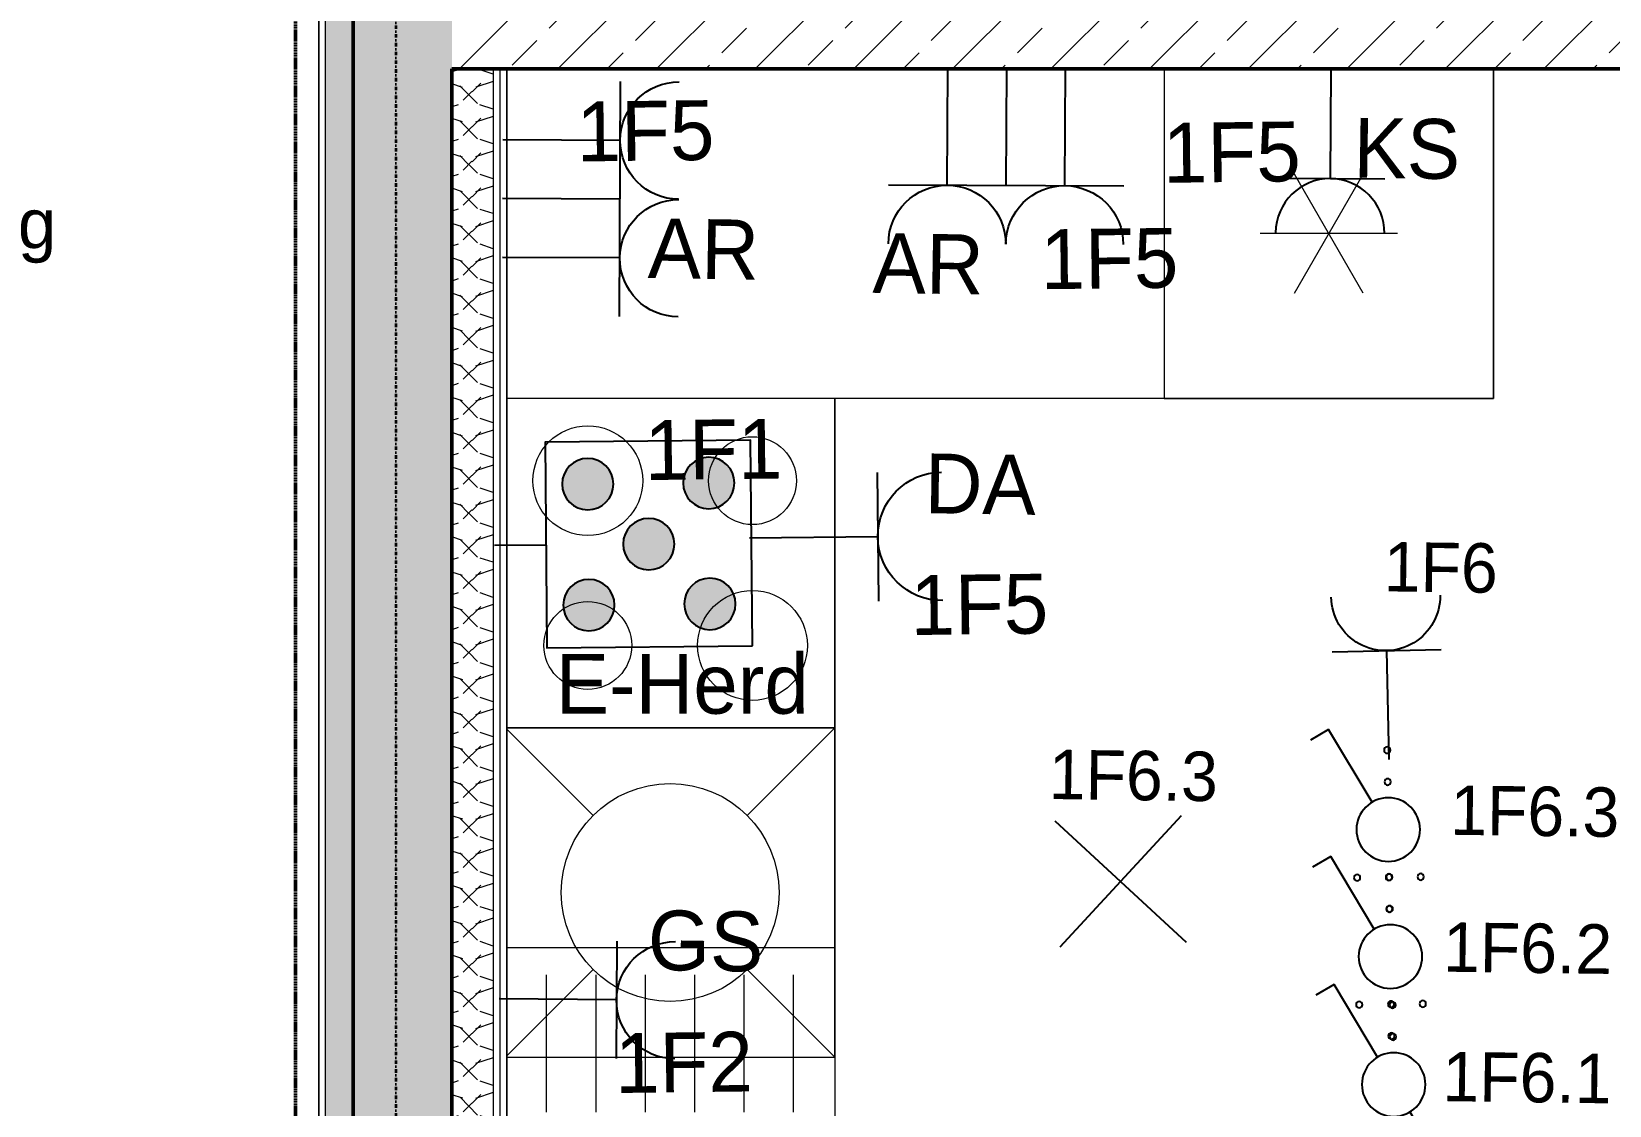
# Model space of a CAD drawing. Header units: metres. Extents: x -17679 to 22565, y -12299 to 33430.
# Drawn here: x 3929 to 6803, y 4437 to 6393 of the extents above; entities that cross this region are included whole.
import ezdxf
from ezdxf.enums import TextEntityAlignment as Align

# ---------------------------------------------------------------- set-up
doc = ezdxf.new("R2010")
doc.units = ezdxf.units.M
doc.linetypes.add('Strich Punkt Mittel', pattern=[0.015875, 0.00635, -0.0047625, 0, -0.0047625])
doc.linetypes.add('Verdeckt', pattern=[0.003, 0.002, -0.001])
doc.layers.get('0').update_dxf_attribs({"color": 252})
for name, color, linetype, lineweight in [('A_Brandabschnitte', 30, 'Verdeckt', 50), ('A_Decken', 8, 'Continuous', 13), ('A_Moebel', 6, 'Continuous', 13), ('A_Raeume_', 7, 'Continuous', 5), ('A_Raeume_Beschriftung_', 7, 'Continuous', 9), ('A_Raster_', 1, 'Continuous', 9), ('A_Sanitaer', 3, 'Continuous', 13), ('A_Waende', 7, 'Continuous', 13)]:
    doc.layers.add(name, color=color, linetype=linetype, lineweight=lineweight)
doc.layers.add('E_Steckdose+Schalter', color=150, linetype='Continuous', true_color=0x0b6cf4)
doc.layers.add('ET_LEGENDE - Wohnung$0$800_KO_HI____L', color=130, linetype='Continuous')
doc.styles.add('Arial_2', font='arial.ttf', dxfattribs={"height": 0.09})
doc.styles.add('ET_LEGENDE - Wohnung$0$ROMANS', font='romans.shx', dxfattribs={"width": 0.6})
pattern_1 = [(45, (0, 0), (-0.0898025612106916, 0.0898025612106916), []), (45, (0.0898, 0), (-0.0898025612106916, 0.0898025612106916), [0.0635, -0.03175])]

# ---------------------------------------------------------------- blocks, each defined once
blk = doc.blocks.new('*U553')
for p, q in [((62.49999999999998, 0), (-62.50000000000003, 0)), ((-1.42e-14, 0), (-1.42e-14, -124.9999999999857))]:
    blk.add_line(p, q)
blk.add_arc((-1.42e-14, 62.5), 62.49999999999545, 180, 0)
at = {"style": 'ET_LEGENDE - Wohnung$0$ROMANS', "width": 0.8, "flags": 1}
for tag, p in [('RAUMBUCHNUMMER', (-1.42e-14, -424.9999999999857)), ('ANLAGE', (-7.11e-14, -595.4472819843263)), ('TEILANLAGE_NR', (-7.11e-14, -755.4537253861862)), ('KOMPONENTE', (-7.11e-14, -901.3415913071971)), ('KOMPONENTE_NR', (-7.11e-14, -1063.289201699502)), ('BEZEICHNUNG', (-7.11e-14, -1205.595275481798)), ('TYP', (-1.42e-14, -1346.747756559581)), ('HERSTELLER', (-7.11e-14, -1514.075453492046)), ('MODEL', (-1.42e-14, -1677.25564314158)), ('LEISTUNG_MAX', (-5.258e-13, -1851.504109420363)), ('SPEZIFISCH_1', (-5.258e-13, -2012.846368334653)), ('SPEZIFISCH_2', (-5.258e-13, -2200.001041977929)), ('SPEZIFISCH_3', (-5.258e-13, -2374.249508256711)), ('SPEZIFISCH_4', (-5.258e-13, -2548.497974535494)), ('SPEZIFISCH_5', (-5.258e-13, -2722.746440814277)), ('GEWERKE_CODE', (-5.258e-13, -2896.994907093059)), ('LV_POS', (-5.258e-13, -3071.243373371843)), ('ZAEHLER', (-5.258e-13, -3245.491839650626)), ('PLATZHALTER_1', (-5.258e-13, -3419.740305929408)), ('PLATZHALTER_2', (-5.258e-13, -3593.988772208192)), ('PLATZHALTER_3', (-5.258e-13, -3768.237238486975)), ('JOBLISTE_VDMA', (-5.258e-13, -3942.485704765757)), ('ET_SPEZIFISCH_1', (-5.542e-13, -4116.73417104454)), ('ET_SPEZIFISCH_2', (-5.542e-13, -4290.982637323323)), ('ET_SPEZIFISCH_3', (-5.542e-13, -4465.231103602105)), ('ET_SPEZIFISCH_4', (-5.542e-13, -4639.479569880888)), ('ET_SPEZIFISCH_5', (-5.542e-13, -4813.728036159671)), ('ET_SPEZIFISCH_6', (-5.542e-13, -4987.976502438454)), ('ET_SPEZIFISCH_7', (-5.542e-13, -5162.224968717237))]:
    blk.add_attdef(tag, text='', height=100, dxfattribs=at).set_placement(p, align=Align.MIDDLE)
blk = doc.blocks.new('*U552')
for p, q in [((-125.2605419271887, 0), (125.2605419271887, 0)), ((-2.13e-14, 0), (-2.13e-14, -124.9999999999857))]:
    blk.add_line(p, q)
for centre in [(-62.76054192719332, 62.63027096359436), (62.49999999999542, 62.5)]:
    blk.add_arc(centre, 62.49999999999545, 180, 0)
at = {"layer": 'ET_LEGENDE - Wohnung$0$800_KO_HI____L'}
for p, q in [((-62.76054192719332, 0.1302709635989103), (-62.76054192719332, -124.8697290363868)), ((62.49999999999541, 4.5546e-12), (62.49999999999541, -124.9999999999812))]:
    blk.add_line(p, q, dxfattribs=at)
at = {"style": 'ET_LEGENDE - Wohnung$0$ROMANS', "width": 0.8, "flags": 1}
for tag, p in [('RAUMBUCHNUMMER', (-1.42e-14, -424.9999999999857)), ('ANLAGE', (-7.11e-14, -595.4472819843263)), ('TEILANLAGE_NR', (-7.11e-14, -755.4537253861862)), ('KOMPONENTE', (-7.11e-14, -901.3415913071971)), ('KOMPONENTE_NR', (-7.11e-14, -1063.289201699502)), ('BEZEICHNUNG', (-7.11e-14, -1205.595275481798)), ('TYP', (-1.42e-14, -1346.747756559581)), ('HERSTELLER', (-7.11e-14, -1514.075453492046)), ('MODEL', (-1.42e-14, -1677.25564314158)), ('LEISTUNG_MAX', (-5.258e-13, -1851.504109420363)), ('SPEZIFISCH_1', (-5.258e-13, -2012.846368334653)), ('SPEZIFISCH_2', (-5.258e-13, -2200.001041977929)), ('SPEZIFISCH_3', (-5.258e-13, -2374.249508256711)), ('SPEZIFISCH_4', (-5.258e-13, -2548.497974535494)), ('SPEZIFISCH_5', (-5.258e-13, -2722.746440814277)), ('GEWERKE_CODE', (-5.258e-13, -2896.994907093059)), ('LV_POS', (-5.258e-13, -3071.243373371843)), ('ZAEHLER', (-5.258e-13, -3245.491839650626)), ('PLATZHALTER_1', (-5.258e-13, -3419.740305929408)), ('PLATZHALTER_2', (-5.258e-13, -3593.988772208192)), ('PLATZHALTER_3', (-5.258e-13, -3768.237238486975)), ('JOBLISTE_VDMA', (-5.258e-13, -3942.485704765757))]:
    blk.add_attdef(tag, text='', height=100, dxfattribs=at).set_placement(p, align=Align.MIDDLE)
blk = doc.blocks.new('*U542')
h = blk.add_hatch(color=256)
edge = h.paths.add_edge_path()
edge.add_arc((-58.83883476483184, 58.83883476483185), 25, 0, 360)
h = blk.add_hatch(color=256)
edge = h.paths.add_edge_path()
edge.add_arc((58.83883476483187, 58.83883476483182), 25, 0, 360)
h = blk.add_hatch(color=256)
edge = h.paths.add_edge_path()
edge.add_arc((0, 0), 25, 0, 360)
h = blk.add_hatch(color=256)
edge = h.paths.add_edge_path()
edge.add_arc((-58.83883476483186, -58.83883476483184), 25, 0, 360)
h = blk.add_hatch(color=256)
edge = h.paths.add_edge_path()
edge.add_arc((58.83883476483182, -58.83883476483187), 25, 0, 360)
blk.add_line((0, -100), (0, -150))
blk.add_lwpolyline([(-100, 100), (100, 100), (100, -100), (-100, -100)], close=True)
for centre in [(-58.83883476483184, 58.83883476483185), (58.83883476483187, 58.83883476483182), (58.83883476483187, 58.83883476483182), (0, 0), (0, 0), (-58.83883476483186, -58.83883476483183), (-58.83883476483186, -58.83883476483184), (58.83883476483183, -58.83883476483186), (58.83883476483182, -58.83883476483187)]:
    blk.add_circle(centre, 25)
at = {"style": 'ET_LEGENDE - Wohnung$0$ROMANS', "width": 0.6, "flags": 1}
for tag, p in [('RAUMBUCHNUMMER', (0, -400)), ('ANLAGE', (0, -550))]:
    blk.add_attdef(tag, text='', height=100, dxfattribs=at).set_placement(p, align=Align.MIDDLE)
for tag, p in [('TEILANLAGE_NR', (0, -700)), ('KOMPONENTE', (0, -850)), ('KOMPONENTE_NR', (0, -1000)), ('BEZEICHNUNG', (0, -1150)), ('TYP', (0, -1300)), ('HERSTELLER', (0, -1450)), ('MODEL', (0, -1600)), ('LEISTUNG_MAX', (0, -1750)), ('SPEZIFISCH_1', (0, -1900)), ('SPEZIFISCH_2', (0, -2050)), ('SPEZIFISCH_3', (-9.095e-13, -2200)), ('SPEZIFISCH_4', (0, -2350)), ('SPEZIFISCH_5', (0, -2500)), ('GEWERKE_CODE', (0, -2650)), ('LV_POS', (0, -2800)), ('ZAEHLER', (0, -2950)), ('PLATZHALTER_1', (0, -3100)), ('PLATZHALTER_2', (-9.095e-13, -3250)), ('PLATZHALTER_3', (-9.095e-13, -3400)), ('JOBLISTE_VDMA', (0, -3550)), ('ET_SPEZIFISCH_1', (0, -3700)), ('ET_SPEZIFISCH_2', (0, -3850)), ('ET_SPEZIFISCH_3', (0, -4000)), ('ET_SPEZIFISCH_4', (0, -4149.999999999999)), ('ET_SPEZIFISCH_5', (0, -4299.999999999999)), ('ET_SPEZIFISCH_6', (0, -4449.999999999999)), ('ET_SPEZIFISCH_7', (0, -4599.999999999999))]:
    blk.add_attdef(tag, text='', height=100, dxfattribs=at).set_placement(p, align=Align.MIDDLE_CENTER)
blk = doc.blocks.new('*U543')
for p, q in [((-70.71067811865481, -70.71067811865473), (70.71067811865473, 70.71067811865474)), ((70.7106781186547, -70.71067811865474), (-70.71067811865478, 70.71067811865477))]:
    blk.add_line(p, q)
at = {"style": 'ET_LEGENDE - Wohnung$0$ROMANS', "width": 0.6, "flags": 1}
for tag, p in [('RAUMBUCHNUMMER', (0, -400)), ('ANLAGE', (0, -550))]:
    blk.add_attdef(tag, text='', height=100, dxfattribs=at).set_placement(p, align=Align.MIDDLE)
for tag, p in [('TEILANLAGE_NR', (0, -700)), ('KOMPONENTE', (0, -850)), ('KOMPONENTE_NR', (0, -1000)), ('BEZEICHNUNG', (0, -1150)), ('TYP', (0, -1300)), ('HERSTELLER', (0, -1450)), ('MODEL', (0, -1600)), ('LEISTUNG_MAX', (0, -1750)), ('SPEZIFISCH_1', (0, -1900)), ('SPEZIFISCH_2', (0, -2050)), ('SPEZIFISCH_3', (-9.095e-13, -2200)), ('SPEZIFISCH_4', (0, -2350)), ('SPEZIFISCH_5', (0, -2500)), ('GEWERKE_CODE', (0, -2650)), ('LV_POS', (0, -2800)), ('ZAEHLER', (0, -2950)), ('PLATZHALTER_1', (0, -3100)), ('PLATZHALTER_2', (-9.095e-13, -3250)), ('PLATZHALTER_3', (-9.095e-13, -3400)), ('JOBLISTE_VDMA', (0, -3550)), ('ET_SPEZIFISCH_1', (0, -3700)), ('ET_SPEZIFISCH_2', (0, -3850)), ('ET_SPEZIFISCH_3', (0, -4000)), ('ET_SPEZIFISCH_4', (0, -4149.999999999999)), ('ET_SPEZIFISCH_5', (0, -4299.999999999999)), ('ET_SPEZIFISCH_6', (0, -4449.999999999999)), ('ET_SPEZIFISCH_7', (0, -4599.999999999999))]:
    blk.add_attdef(tag, text='', height=100, dxfattribs=at).set_placement(p, align=Align.MIDDLE_CENTER)
blk = doc.blocks.new('*U533')
for p, q in [((25, 43.30127018922939), (91.66666666666666, 158.7713240271434)), ((91.66666666666666, 158.7713240271434), (120.5341801261374, 142.1046573604767)), ((-24.9999999999984, -43.30127018922826), (-91.66666666666518, -158.7713240271437)), ((-91.66666666666518, -158.7713240271437), (-120.5341801261546, -142.1046573604769))]:
    blk.add_line(p, q)
blk.add_circle((0, 0), 50)
at = {"layer": 'ET_LEGENDE - Wohnung$0$800_KO_HI____L'}
for centre in [(0, 125), (0, 74.99999999999997), (-50, -75), (0, -75), (50, -75), (0, -125)]:
    blk.add_circle(centre, 5, dxfattribs=at)
at = {"style": 'ET_LEGENDE - Wohnung$0$ROMANS', "width": 0.6, "flags": 1}
for tag, p in [('RAUMBUCHNUMMER', (-0.248237514286302, -465.740553349995)), ('ANLAGE', (-0.248237514286302, -615.740553349995))]:
    blk.add_attdef(tag, text='', height=100, dxfattribs=at).set_placement(p, align=Align.MIDDLE)
for tag, p in [('TEILANLAGE_NR', (-0.248237514286302, -765.740553349995)), ('KOMPONENTE', (-0.248237514286302, -915.740553349995)), ('KOMPONENTE_NR', (-0.248237514286302, -1065.740553349995)), ('BEZEICHNUNG', (-0.248237514286302, -1215.740553349995)), ('TYP', (-0.248237514286302, -1365.740553349995)), ('HERSTELLER', (-0.248237514286302, -1515.740553349995)), ('MODEL', (-0.248237514286302, -1665.740553349995)), ('LEISTUNG_MAX', (-0.248237514286302, -1815.740553349995)), ('SPEZIFISCH_1', (-0.248237514286302, -1965.740553349995)), ('SPEZIFISCH_2', (-0.248237514286302, -2115.740553349995)), ('SPEZIFISCH_3', (-0.2482375142872115, -2265.740553349995)), ('SPEZIFISCH_4', (-0.248237514286302, -2415.740553349995)), ('SPEZIFISCH_5', (-0.248237514286302, -2565.740553349995)), ('GEWERKE_CODE', (-0.248237514286302, -2715.740553349995)), ('LV_POS', (-0.248237514286302, -2865.740553349995)), ('ZAEHLER', (-0.248237514286302, -3015.740553349995)), ('PLATZHALTER_1', (-0.248237514286302, -3165.740553349995)), ('PLATZHALTER_2', (-0.2482375142872115, -3315.740553349995)), ('PLATZHALTER_3', (-0.2482375142872115, -3465.740553349995)), ('JOBLISTE_VDMA', (-0.248237514286302, -3615.740553349996)), ('ET_SPEZIFISCH_1', (-0.248237514286302, -3765.740553349996)), ('ET_SPEZIFISCH_2', (-0.248237514286302, -3915.740553349996)), ('ET_SPEZIFISCH_3', (-0.248237514286302, -4065.740553349995)), ('ET_SPEZIFISCH_4', (-0.248237514286302, -4215.740553349995)), ('ET_SPEZIFISCH_5', (-0.248237514286302, -4365.740553349995)), ('ET_SPEZIFISCH_6', (-0.248237514286302, -4515.740553349995)), ('ET_SPEZIFISCH_7', (-0.248237514286302, -4665.740553349995))]:
    blk.add_attdef(tag, text='', height=100, dxfattribs=at).set_placement(p, align=Align.MIDDLE_CENTER)
blk = doc.blocks.new('*U534')
for p, q in [((25, 43.30127018922939), (91.66666666666666, 158.7713240271434)), ((91.66666666666666, 158.7713240271434), (120.5341801261374, 142.1046573604767))]:
    blk.add_line(p, q)
blk.add_circle((0, 0), 50)
at = {"layer": 'ET_LEGENDE - Wohnung$0$800_KO_HI____L'}
for centre in [(0, 125), (0, 74.99999999999997), (-50, -75), (0, -75), (50, -75), (0, -125)]:
    blk.add_circle(centre, 5, dxfattribs=at)
at = {"style": 'ET_LEGENDE - Wohnung$0$ROMANS', "width": 0.6, "flags": 1}
for tag, p in [('RAUMBUCHNUMMER', (-0.248237514286302, -465.740553349995)), ('ANLAGE', (-0.248237514286302, -615.740553349995))]:
    blk.add_attdef(tag, text='', height=100, dxfattribs=at).set_placement(p, align=Align.MIDDLE)
for tag, p in [('TEILANLAGE_NR', (-0.248237514286302, -765.740553349995)), ('KOMPONENTE', (-0.248237514286302, -915.740553349995)), ('KOMPONENTE_NR', (-0.248237514286302, -1065.740553349995)), ('BEZEICHNUNG', (-0.248237514286302, -1215.740553349995)), ('TYP', (-0.248237514286302, -1365.740553349995)), ('HERSTELLER', (-0.248237514286302, -1515.740553349995)), ('MODEL', (-0.248237514286302, -1665.740553349995)), ('LEISTUNG_MAX', (-0.248237514286302, -1815.740553349995)), ('SPEZIFISCH_1', (-0.248237514286302, -1965.740553349995)), ('SPEZIFISCH_2', (-0.248237514286302, -2115.740553349995)), ('SPEZIFISCH_3', (-0.2482375142872115, -2265.740553349995)), ('SPEZIFISCH_4', (-0.248237514286302, -2415.740553349995)), ('SPEZIFISCH_5', (-0.248237514286302, -2565.740553349995)), ('GEWERKE_CODE', (-0.248237514286302, -2715.740553349995)), ('LV_POS', (-0.248237514286302, -2865.740553349995)), ('ZAEHLER', (-0.248237514286302, -3015.740553349995)), ('PLATZHALTER_1', (-0.248237514286302, -3165.740553349995)), ('PLATZHALTER_2', (-0.2482375142872115, -3315.740553349995)), ('PLATZHALTER_3', (-0.2482375142872115, -3465.740553349995)), ('JOBLISTE_VDMA', (-0.248237514286302, -3615.740553349996)), ('ET_SPEZIFISCH_1', (-0.248237514286302, -3765.740553349996)), ('ET_SPEZIFISCH_2', (-0.248237514286302, -3915.740553349996)), ('ET_SPEZIFISCH_3', (-0.248237514286302, -4065.740553349995)), ('ET_SPEZIFISCH_4', (-0.248237514286302, -4215.740553349995)), ('ET_SPEZIFISCH_5', (-0.248237514286302, -4365.740553349995)), ('ET_SPEZIFISCH_6', (-0.248237514286302, -4515.740553349995)), ('ET_SPEZIFISCH_7', (-0.248237514286302, -4665.740553349995))]:
    blk.add_attdef(tag, text='', height=100, dxfattribs=at).set_placement(p, align=Align.MIDDLE_CENTER)
blk = doc.blocks.new('Sani_Kueche_Zeile - Tiefe_600-7783297-263_PP_03DG_BT2')
at = {"layer": 'A_Sanitaer'}
for p, q in [((-1.20046229508197, 0.5746000000000073), (-0.6004622950819396, 0.5746000000000074)), ((-1.20046229508197, -0.0228999999834089), (-1.20046229508197, 0.5746000000000073)), ((-0.6004622950819396, 0.5746000000000074), (-0.2004622950819836, 0.5746000000000074)), ((-0.2004622950819836, 0.5746000000000074), (0.5995377049180299, 0.5746000000000074)), ((0.5995377049180299, 0.5746000000000074), (0.5995377049180299, 0.0696389376711251))]:
    blk.add_line(p, q, dxfattribs=at)
blk = doc.blocks.new('Sani_Kueche_Zeile - Tiefe_600-V20-263_PP_03DG_BT2')
at = {"layer": 'A_Sanitaer'}
for p, q in [((-1.20046229508197, 0.5746000000000073), (-0.6004622950819735, 0.5746000000000074)), ((-1.20046229508197, -0.0253989467938993), (-1.20046229508197, 0.5746000000000073)), ((-0.6004622950819735, 0.5746000000000074), (-0.0004622950819758, 0.5746000000000074)), ((-0.0004622950819758, 0.5746000000000074), (0.5970377049013585, 0.5746000000000074))]:
    blk.add_line(p, q, dxfattribs=at)
blk = doc.blocks.new('MSys_Kueche_Kuehlschrank - 600-V47-263_PP_03DG_BT2')
at = {"layer": 'A_Moebel'}
for p, q in [((-0.6004622950819735, 0.0253999999999992), (-1.200462295081974, 0.0253999999999993)), ((-1.200462295081974, 0.0253999999999993), (-1.200462295081974, -0.5745989467939085)), ((-0.600462295081973, 0.0253999999999727), (-1.200462295081973, 0.0253999999999745)), ((-1.200462295081973, 0.0253999999999745), (-1.200462295081973, -0.5745989467939095)), ((-0.6004622950819735, -0.5745989467939041), (-0.6004622950819735, 0.0253999999999991)), ((-0.6004622950819732, -0.5745989467939073), (-0.600462295081973, 0.0253999999999727)), ((-0.8379622950819937, -0.1663468245269239), (-0.9629622950819754, -0.3828531754730921)), ((-0.9629622950820113, -0.166346824526948), (-0.8379622950819431, -0.3828531754730922)), ((-1.025462295081985, -0.2746000000000271), (-0.7754622950819852, -0.274600000000027))]:
    blk.add_line(p, q, dxfattribs=at)
blk = doc.blocks.new('MSys_Kueche_Herd - 600-5680281-263_PP_03DG_BT2')
at = {"layer": 'A_Moebel'}
for p, q in [((-1.200462295081972, 0.0228999999843288), (-1.200462295081972, -0.5746000000000036)), ((-1.200462295081973, 0.0228999999843282), (-1.200462295081973, -0.5746000000000077)), ((-0.600462295081973, -0.5746000000000083), (-0.600462295081973, 0.0228999999843183)), ((-0.6004622950819732, -0.5746000000000057), (-0.600462295081973, 0.0228999999843176)), ((-1.200462295081973, -0.5746000000000084), (-0.600462295081973, -0.5746000000000083)), ((-1.200462295081973, -0.5746000000000058), (-0.6004622950819732, -0.5746000000000057))]:
    blk.add_line(p, q, dxfattribs=at)
for centre, radius in [((-0.7504622950819732, -0.1246000000000295), 0.1), ((-1.05046229508197, -0.1246000000000275), 0.08), ((-1.050462295081972, -0.4246000000000317), 0.1000000000000002), ((-0.7504622950819752, -0.4246000000000336), 0.0800000000000002)]:
    blk.add_circle(centre, radius, dxfattribs=at)
blk = doc.blocks.new('MSys_Kueche_Spuele - 80cm-5682282-263_PP_03DG_BT2')
at = {"layer": 'A_Moebel'}
for p, q in [((-1.200462295081973, 0.5746000000000093), (-0.4004622950819729, 0.5746000000000093)), ((-1.200462295081973, -0.0228999999843575), (-1.200462295081973, 0.5746000000000036)), ((-1.200462295081973, -0.0228999999843589), (-1.200462295081973, 0.5746000000000138)), ((-0.900462295081965, 0.4995999999999915), (-1.150462295081959, 0.4995999999999913)), ((-0.850462295081965, 0.4995999999999914), (-0.4504622950819748, 0.4995999999999914)), ((-0.850462295081965, 0.0496000000000098), (-0.850462295081965, 0.4995999999999914)), ((-0.4504622950819748, 0.4995999999999914), (-0.4504622950819748, 0.0496000000000098)), ((-0.900462295081965, 0.4095999999999912), (-1.150462295081961, 0.4095999999999911)), ((-0.900462295081965, 0.3195999999999914), (-1.150462295081962, 0.3195999999999914)), ((-0.900462295081965, 0.2295999999999914), (-1.150462295081963, 0.2295999999999914)), ((-0.900462295081965, 0.1395999999999913), (-1.150462295081964, 0.1395999999999913)), ((-0.900462295081965, 0.0496000000000187), (-1.150462295081965, 0.0496000000000186)), ((-0.4504622950819748, 0.0496000000000098), (-0.850462295081965, 0.0496000000000098))]:
    blk.add_line(p, q, dxfattribs=at)
blk.add_circle((-0.65046229508197, 0.0995999999999732), 0.0250000000000002, dxfattribs=at)
blk = doc.blocks.new('MSys_Kueche_Geschirrspueler - 600-5681845-263_PP_03DG_BT2')
at = {"layer": 'A_Moebel'}
for p, q in [((-1.200462295081973, 0.0228999999840994), (-1.200462295081973, -0.5746000000000077)), ((-1.040850467164216, -0.1342118279177596), (-1.197962295066074, 0.0228999999840987)), ((-0.602962295097878, 0.0228999999840931), (-0.7600741229997307, -0.1342118279177596)), ((-0.6004622950819729, -0.5746000000000097), (-0.600462295081973, 0.0228999999840954)), ((-1.040850467164216, -0.414988172082245), (-1.200462295081973, -0.5746000000000099)), ((-0.600462295081973, -0.5746000000000099), (-0.7600741229997303, -0.414988172082245)), ((-1.200462295081973, -0.5746000000000077), (-0.6004622950819729, -0.5746000000000097))]:
    blk.add_line(p, q, dxfattribs=at)
blk.add_circle((-0.9004622950819737, -0.2746000000000024), 0.198538856955476, dxfattribs=at)
blk = doc.blocks.new('6546546')
at = {"layer": 'A_Waende', "lineweight": 5, "true_color": 0x636466}
h = blk.add_hatch(dxfattribs=at)
h.set_pattern_fill('FP_2', color=251, style=0, pattern_type=2)
h.set_pattern_definition(pattern_1)
h.paths.add_polyline_path([(-45.02876110634039, 55.64868061708263), (-45.02870152497862, 58.2636806158991), (-45.20868241673145, 58.2636791113193), (-45.2087163860061, 55.64868603357022), (-45.09758313087834, 55.64868268804731)])
h.paths.add_polyline_path([(-45.02881878522732, 59.28368061543729), (-45.02865172322148, 59.28368603192483), (-45.02849441654855, 65.14629212796952), (-45.20847530795609, 65.14629062338953), (-45.20847530795609, 59.28368603192482)])
h.paths.add_polyline_path([(-45.02844752519382, 66.16629212750765), (-45.02844461460815, 66.16629212750763), (-45.02827391666545, 72.0239029669028), (-45.20826834980172, 72.0239036400427), (-45.20826834963874, 66.16629754399526), (-45.02848092686724, 66.16629212750763)])
h.paths.add_polyline_path([(-45.02830551284315, 71.3532823519311), (-45.02830686696502, 71.35328235193111), (-45.02830551284315, 71.67791588771257)])
h.paths.add_polyline_path([(-45.02823765628101, 73.04390363958086), (-45.02821373345753, 76.47651515560126), (-45.20813436344456, 76.47652056970044), (-45.20815783824694, 73.0439090560684), (-45.0282710579511, 73.04390363958086)])
h = blk.add_hatch(dxfattribs=at)
h.set_pattern_fill('FP_9', color=251, angle=-112.3600000000085, style=0, pattern_type=2)
h.set_pattern_definition([(314.9979999999914, (-45.27070746969333, 66.52066733875611), (0.2539953934585644, -0.1270123151581337), [0.02245, -0.15715]), (314.9979999999914, (-45.16011047305065, 66.47409154747331), (0.2539953934585644, -0.1270123151581337), [0.02245, -0.15715]), (314.9979999999914, (-45.27057662546038, 66.45789805582419), (0.2539953934585644, -0.1270123151581337), [0.02245, -0.15715]), (314.9979999999914, (-45.15943524180076, 66.41001702786714), (0.2539953934585644, -0.1270123151581337), [0.02245, -0.15715]), (341.5629999999914, (-45.25525463141059, 66.50566034741848), (0.5079932232547532, -0.1270184192440078), [0.0502, -0.35141]), (341.5629999999914, (-45.20787276464495, 66.48941354152309), (0.5079932232547532, -0.1270184192440078), [0.0502, -0.35141]), (341.5629999999914, (-45.25550421200627, 66.44196625264097), (0.5079932232547532, -0.1270184192440078), [0.0502, -0.35141]), (341.5629999999914, (-45.20681710856641, 66.42626383376253), (0.5079932232547532, -0.1270184192440078), [0.0502, -0.35141]), (44.99799999999146, (-45.16017589516711, 66.50547618893926), (-0.2540042599719841, -0.126994582624948), [0.02245, -0.15715]), (44.99799999999146, (-45.27057662546038, 66.45789805582419), (-0.2540042599719841, -0.126994582624948), [0.02245, -0.15715]), (44.99799999999146, (-45.15950066391723, 66.4414016693331), (-0.2540042599719841, -0.126994582624948), [0.02245, -0.15715]), (44.99799999999146, (-45.27082620605607, 66.39420396104668), (-0.2540042599719841, -0.126994582624948), [0.02245, -0.15715]), (18.43299999999145, (-45.20787276464495, 66.48941354152309), (-0.5080020895753412, -0.1269829543170543), [0.0502, -0.35141]), (18.43299999999145, (-45.25556963412276, 66.47335089410693), (-0.5080020895753412, -0.1269829543170543), [0.0502, -0.35141]), (18.43299999999145, (-45.20681710856641, 66.42626383376253), (-0.5080020895753412, -0.1269829543170543), [0.0502, -0.35141]), (18.43299999999145, (-45.25451397804421, 66.41020118634637), (-0.5080020895753412, -0.1269829543170543), [0.0502, -0.35141])])
h.paths.add_polyline_path([(-45.20873281676741, 57.34607451760503), (-45.20871002912785, 57.34612589900836), (-45.20868241673145, 58.26368603238661), (-45.25868241670064, 58.26368753696652), (-45.25870852452528, 57.34607602213993), (-45.25394233103773, 57.34607587871756)])
h.paths.add_polyline_path([(-45.20865172330203, 59.28368603192483), (-45.20847530795609, 65.14629754445703), (-45.25847530793348, 65.14629904903693), (-45.25847530793351, 59.28368753119602)])
h.paths.add_polyline_path([(-45.20844461452667, 66.16629754399524), (-45.20826834963873, 72.02390905653024), (-45.25826834961611, 72.02391056111013), (-45.25826834961609, 66.166299043271)])
h.paths.add_polyline_path([(-45.20844461452667, 73.04390905606841), (-45.20823765620927, 73.04390905606841), (-45.20820910956318, 75.69640905485576), (-45.25815783826959, 75.6964090548558), (-45.25815934280418, 73.04391055829171)])
h = blk.add_hatch(dxfattribs=at)
h.set_pattern_fill('FP_2', color=251, style=0, pattern_type=2)
h.set_pattern_definition(pattern_1)
h.paths.add_polyline_path([(-44.95355415434671, 62.53129024851636), (-44.9535549378792, 62.53129212915371), (-44.95355399759649, 62.55700574989162)])
h.paths.add_polyline_path([(-37.70855400086946, 62.53107185874635), (-37.70855691146943, 62.7110718588279), (-45.02854858107744, 62.71128061410955), (-45.02841918755435, 62.53129212915371), (-37.70855691146942, 62.53107194290842)])
h.paths.add_polyline_path([(-44.92855399760792, 62.53128911999393), (-44.92855458269074, 62.53129017321765), (-44.93105399759431, 62.5312894961389)])
h = blk.add_hatch(dxfattribs=at)
h.set_pattern_fill('FP_60', color=251, angle=247.6400000000022, style=0, pattern_type=2)
h.set_pattern_definition([(134.9980000000021, (-44.92816705638412, 61.33116754924563), (-0.253995393458588, 0.1270123151580864), [0.02245, -0.15715]), (134.9980000000021, (-45.03930844004375, 61.37904857720266), (-0.253995393458588, 0.1270123151580864), [0.02245, -0.15715]), (134.9980000000021, (-44.92884228763402, 61.39524206885178), (-0.253995393458588, 0.1270123151580864), [0.02245, -0.15715]), (134.9980000000021, (-45.03943928427671, 61.44181786013457), (-0.253995393458588, 0.1270123151580864), [0.02245, -0.15715]), (161.5630000000021, (-44.9441642816838, 61.3474797772575), (-0.5079932232547768, 0.127018419243913), [0.0502, -0.35141]), (161.5630000000021, (-44.9919265732781, 61.36280177130728), (-0.5079932232547768, 0.127018419243913), [0.0502, -0.35141]), (161.5630000000021, (-44.94429512591676, 61.4102490601894), (-0.5079932232547768, 0.127018419243913), [0.0502, -0.35141]), (161.5630000000021, (-44.99167699268242, 61.42649586608479), (-0.5079932232547768, 0.127018419243913), [0.0502, -0.35141]), (224.9980000000022, (-45.03962344275591, 61.34673912389111), (0.2540042599719603, 0.1269945826249955), [0.02245, -0.15715]), (224.9980000000022, (-44.92884228763402, 61.39524206885178), (0.2540042599719603, 0.1269945826249955), [0.02245, -0.15715]), (224.9980000000022, (-45.03937386216023, 61.4104332186686), (0.2540042599719603, 0.1269945826249955), [0.02245, -0.15715]), (224.9980000000022, (-44.92897313186698, 61.4580113517837), (0.2540042599719603, 0.1269945826249955), [0.02245, -0.15715]), (198.4330000000021, (-44.9919265732781, 61.36280177130728), (0.5080020895753173, 0.1269829543171493), [0.0502, -0.35141]), (198.4330000000021, (-44.94422970380029, 61.37886441872345), (0.5080020895753173, 0.1269829543171493), [0.0502, -0.35141]), (198.4330000000021, (-44.99167699268242, 61.42649586608479), (0.5080020895753173, 0.1269829543171493), [0.0502, -0.35141]), (198.4330000000021, (-44.94398012320459, 61.44255851350095), (0.5080020895753173, 0.1269829543171493), [0.0502, -0.35141])])
h.paths.add_polyline_path([(-44.95362659357596, 60.11878987337701), (-44.95355399759649, 62.53128987228381), (-45.02855399756508, 62.53128987228393), (-45.02854858142264, 60.11879213024683), (-44.96612912802359, 60.11879024959823)])
at = {"layer": 'A_Brandabschnitte', "color": 251, "true_color": 0x636466}
blk.add_line((-45.3137070199201, 57.446077677178), (-45.31316123346444, 75.5835812004244), dxfattribs=at)
at = {"layer": 'A_Decken', "color": 251, "true_color": 0x636466}
blk.add_line((-45.27106351679621, 62.21495394072881), (-45.27192964817831, 65.12625954803421), dxfattribs=at)
at = {"layer": 'A_Raeume_', "color": 251, "true_color": 0x636466, "flags": 128}
for points in [[(-45.27120814837467, 57.40857639830159), (-45.27065971894351, 75.63391093560895), (-46.82065971823461, 75.63395757758562), (-46.82086524720344, 68.80384606549114), (-46.82112629852595, 60.12862303904682), (-46.88362629849939, 60.12862491977166), (-46.88362634650368, 60.12702964753651), (-46.88366774967493, 58.75112492039522), (-46.82116774970208, 58.75112303967037), (-46.8211704579459, 58.66112303971112), (-46.82119310187314, 57.90862304005192), (-46.82120814767197, 57.40862304027824)], [(-37.70864615974244, 59.46846034485921), (-37.70855400086948, 62.53107185865883), (-43.98105399803789, 62.53126060820516), (-44.92855399760784, 62.53128911999393), (-44.92862621744227, 60.13128912108139), (-43.173482285903, 60.13123630599629), (-43.17350222494212, 59.46862479110909), (-41.59604680481893, 59.46857732295525), (-41.4430372048882, 59.46857271865216)]]:
    blk.add_lwpolyline(points, close=True, dxfattribs=at)
at = {"layer": 'A_Raster_', "color": 251, "linetype": 'Strich Punkt Mittel', "lineweight": 35, "true_color": 0x636466}
blk.add_line((-45.13010262812229, 85.870116347442), (-45.13128653002785, 46.52684433884433), dxfattribs=at)
at = {"layer": 'A_Waende', "color": 251, "true_color": 0x636466}
for p, q in [((-45.27097530792777, 65.14629942518177), (-45.27115172327369, 59.28368791264957)), ((-45.25865172327932, 59.28368753650456), (-45.25847530793344, 65.14629904903683)), ((-44.95355399759643, 62.53128987228383), (-44.95362659357587, 60.11878987337685)), ((-44.92862621744218, 60.13128912108133), (-44.92855399760779, 62.53128911999386))]:
    blk.add_line(p, q, dxfattribs=at)
at = {"layer": 'A_Waende', "color": 251, "lineweight": 50, "true_color": 0x636466}
for p, q in [((-45.20865172330196, 59.28368603192472), (-45.20847530795603, 65.14629754445691)), ((-45.02855399756248, 62.53129212915363), (-45.0286517233821, 59.28368061543716)), ((-45.02855399756248, 62.53129212915363), (-37.7085540008694, 62.53107185865874))]:
    blk.add_line(p, q, dxfattribs=at)
at = {"layer": 'A_Waende', "color": 251, "lineweight": 18, "true_color": 0x636466}
blk.add_line((-44.94105399760214, 62.53128949613881), (-44.94112621743653, 60.13128949722627), dxfattribs=at)
at = {"layer": 'A_Moebel', "color": 251, "true_color": 0x636466}
for name, p, rotation in [('MSys_Kueche_Kuehlschrank - 600-V47-263_PP_03DG_BT2', (-44.33153358357706, 61.95667220764167), 179.9982758785824), ('MSys_Kueche_Herd - 600-5680281-263_PP_03DG_BT2', (-44.90565398369194, 62.53175177918406), 89.99827587845492), ('MSys_Kueche_Geschirrspueler - 600-5681845-263_PP_03DG_BT2', (-44.90567203865056, 61.93175177945577), 89.99827587845432), ('MSys_Kueche_Spuele - 80cm-5682282-263_PP_03DG_BT2', (-44.90573826798651, 59.73082719028829), 269.9982758784547)]:
    blk.add_blockref(name, p, dxfattribs=dict(at, rotation=rotation))
at = {"layer": 'A_Sanitaer', "color": 251, "true_color": 0x636466}
for name, p, rotation in [('Sani_Kueche_Zeile - Tiefe_600-V20-263_PP_03DG_BT2', (-44.33151705727163, 62.50587220739301), 179.998275878371), ('Sani_Kueche_Zeile - Tiefe_600-7783297-263_PP_03DG_BT2', (-44.90570817639006, 60.73082718983553), 269.9982758784546)]:
    blk.add_blockref(name, p, dxfattribs=dict(at, rotation=rotation))
at = {"layer": 'A_Raeume_Beschriftung_', "color": 251, "true_color": 0x636466, "insert": (-46.53195435282976, 62.29442751986059), "char_height": 0.09, "width": 0.9099153124999994, "attachment_point": 1, "style": 'Arial_2'}
blk.add_mtext('Feinsteinzeug', dxfattribs=at)

msp = doc.modelspace()

# ---------------------------------------------------------------- block references
at = {"xscale": 1000, "yscale": 1000, "zscale": 1000}
msp.add_blockref('6546546', (49723.13201128368, -56206.72603401612), dxfattribs=at)
at = {"layer": 'E_Steckdose+Schalter'}
for name, p, xscale, yscale, zscale, rotation in [('*U552', (5704.2067841431, 6112.369090659149), -1.709411511611679, 1.709411511611679, 1.70941151161168, 179.756945075185), ('*U553', (6294.825258373396, 6124.709649288949), 1.586793636067308, 1.586793636067308, 1.586793636067308, 179.6142267636046), ('*U552', (5000.636439947562, 6087.44431147177), -1.709411511611679, 1.709411511611679, 1.70941151161168, 269.756945075185), ('*U542', (5053.220910826319, 5459.175971936265), -1.872466151812784, 1.872466151812784, 1.872466151812784, 270.5372304232072), ('*U553', (5470.44971032624, 5472.251053570601), -1.872466151812784, 1.872466151812784, 1.872466151812784, 270.5372304232072), ('*U553', (6397.246547148992, 5265.026116728202), -1.586793636067308, 1.586793636067308, 1.586793636067308, 1.092604299241406), ('*U534', (6400.169266114382, 4939.20502805972), -1.158225034426243, 1.158225034426243, 1.158225034426243, 0.7600163426059315), ('*U543', (5912.368381543505, 4844.656973226522), 1.626603779674895, 1.626603779674895, 1.626603779674895, 182.2804756445144), ('*U534', (6404.02861281079, 4707.918062968473), -1.158225034426243, 1.158225034426243, 1.158225034426243, 0.7600163426059315), ('*U553', (4994.294002384704, 4629.124639555697), -1.709411511611679, 1.709411511611679, 1.70941151161168, 269.5670765846539), ('*U533', (6410.056966099618, 4474.839497812152), -1.158225034426243, 1.158225034426243, 1.158225034426243, 0.7600163426059315)]:
    msp.add_blockref(name, p, dxfattribs=dict(at, xscale=xscale, yscale=yscale, zscale=zscale, rotation=rotation))

# ---------------------------------------------------------------- texts
at = {"color": 212}
for s, height, rotation, p in [('1F5', 108.903919104237, 0.696778458621755, (4922.26098768903, 6155.853186608204)), ('1F5', 108.903919104237, 0.696778458621755, (5990.339121508093, 6117.011408216002)), ('1F5', 108.903919104237, 0.696778458621755, (5767.324939714541, 5923.220172201169)), ('1F1', 108.903919104237, 0.696778458621755, (5046.199425681378, 5575.609438789253)), ('1F6', 90.03977017683879, 359.2205356863991, (6391.527708181667, 5373.11385368358)), ('1F5', 108.903919104237, 0.696778458621755, (5530.400297696091, 5293.381278582604)), ('1F6.3', 90.03977017683879, 359.2205356863991, (5781.361300408694, 4994.925305568703)), ('1F6.3', 90.03977017683879, 359.2205356863991, (6512.608184418758, 4929.770006871507)), ('1F6.2', 90.03977017683879, 359.2205356863991, (6499.525070135366, 4680.449899015262)), ('1F2', 108.903919104237, 0.696778458621755, (4992.326614846301, 4459.371654558041)), ('1F6.1', 90.03977017683879, 359.2205356863991, (6498.482922576833, 4444.711373601911))]:
    msp.add_text(s, height=height, rotation=rotation, dxfattribs=at).set_placement(p)
at = {"color": 30, "true_color": 0xf26722}
for s, rotation, p in [('KS', 359.1043585717046, (6336.172551369615, 6126.700914853021)), ('AR', 359.1043585717046, (5050.857865960672, 5943.711054540965)), ('AR', 359.1043585717046, (5460.276305665291, 5916.760501109822)), ('DA', 359.1043585717046, (5555.091692193324, 5515.448552570861)), ('E-Herd', 359.9886972541448, (4883.490540947764, 5150.271264923112)), ('GS', 359.1043585717046, (5050.821257605218, 4683.664894796313))]:
    msp.add_text(s, height=108.903919104237, rotation=rotation, dxfattribs=at).set_placement(p)

doc.saveas('drawing.dxf')
